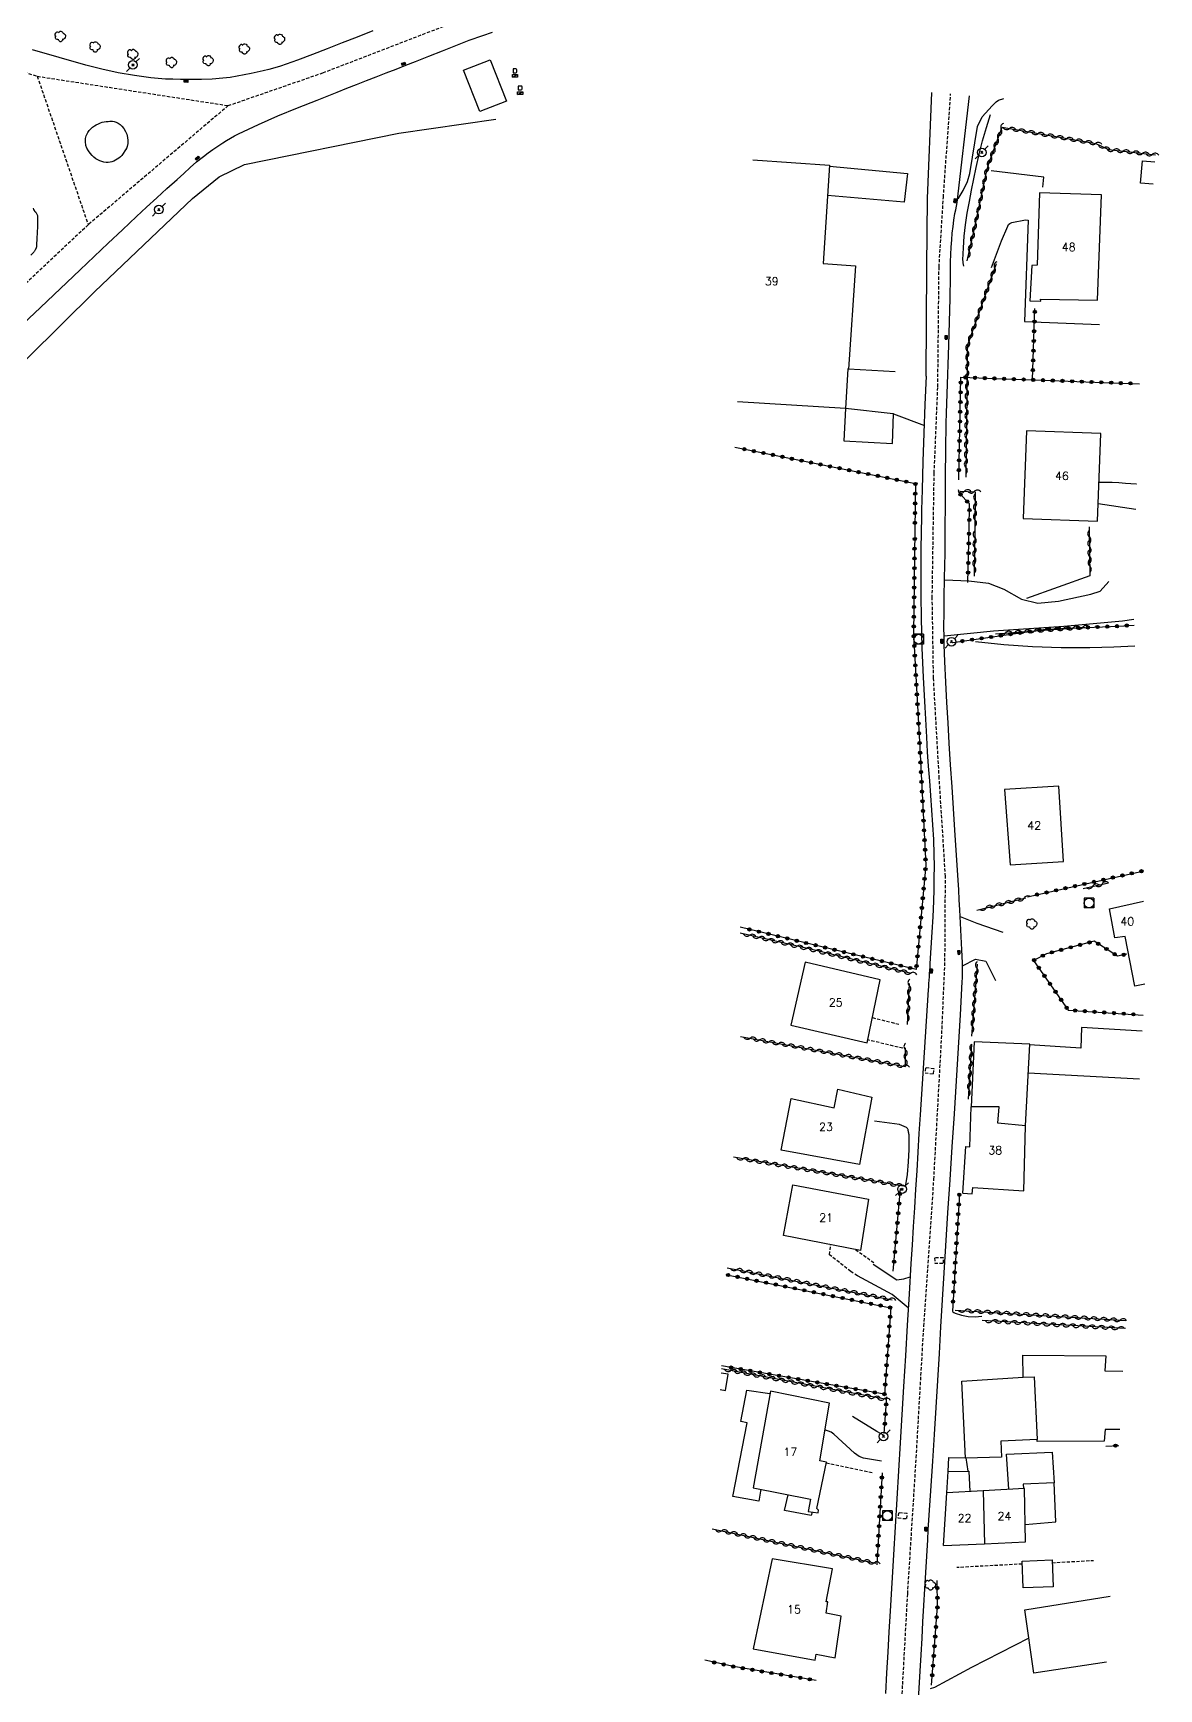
# Model space of a CAD drawing. Header units: millimetres. Extents: x 149000 to 150004, y 153000 to 154002.
# Drawn here: x 149618.2 to 149791.9, y 153492.1 to 153747.6 of the extents above; entities that cross this region are included whole.
import ezdxf
from ezdxf.enums import TextEntityAlignment as Align

# ---------------------------------------------------------------- set-up
doc = ezdxf.new("R2010")
doc.units = ezdxf.units.MM
doc.linetypes.add('DASHED', pattern=[0.75, 0.5, -0.25])
doc.layers.get('0').update_dxf_attribs({"linetype": 'CONTINUOUS'})
for name, color, linetype in [('W0001', 6, 'DASHED'), ('W0006', 2, 'CONTINUOUS'), ('W0008', 7, 'CONTINUOUS'), ('W0014', 7, 'CONTINUOUS'), ('W0017', 7, 'CONTINUOUS'), ('W0101', 7, 'CONTINUOUS'), ('W0104', 1, 'CONTINUOUS'), ('W0112', 1, 'DASHED'), ('W0211', 2, 'CONTINUOUS'), ('W0214', 2, 'CONTINUOUS'), ('W0300', 7, 'CONTINUOUS'), ('W0310', 3, 'CONTINUOUS'), ('W0322', 7, 'CONTINUOUS'), ('W0323', 7, 'CONTINUOUS'), ('W0330', 7, 'CONTINUOUS'), ('W0333', 7, 'CONTINUOUS'), ('W0401', 7, 'CONTINUOUS'), ('W0420', 7, 'CONTINUOUS'), ('W0438', 7, 'CONTINUOUS'), ('W0473', 7, 'CONTINUOUS'), ('W0991', 7, 'CONTINUOUS'), ('W1102', 7, 'CONTINUOUS')]:
    doc.layers.add(name, color=color, linetype=linetype)
doc.styles.get("Standard").update_dxf_attribs({"font": 'romans.shx', "width": 0.85})

# ---------------------------------------------------------------- blocks, each defined once
blk = doc.blocks.new('T473')
for p, q in [((-0.166667, 0.166667), (0.166667, -0.166667)), ((-0.166667, -0.166667), (0.166667, 0.166667)), ((0.500001, 0.500001), (1.000002, 1.000002)), ((-1.000002, -1.000002), (-0.500001, -0.500001))]:
    blk.add_line(p, q)
blk.add_ellipse((0, 0), major_axis=(0.471405, 0.471405), ratio=1, start_param=5.4977871438, end_param=11.780972451)
blk = doc.blocks.new('T401')
for p, q in [((-0.3, 0.3), (0, 0.3)), ((-0.3, -0.25), (-0.3, 0.3)), ((-0.3, 0.15), (0, 0.15)), ((-0.3, 0), (0, 0)), ((0, 0.3), (0, -0.25)), ((-0.3, -0.15), (0, -0.15)), ((-0.3, -0.25), (-0.3, -0.3)), ((-0.3, -0.3), (0, -0.3)), ((0, -0.3), (0, -0.25))]:
    blk.add_line(p, q)
blk = doc.blocks.new('T420')
for p, q in [((0.75, 0.75), (-0.75, 0.75)), ((-0.75, 0.75), (-0.75, -0.75)), ((0.75, 0.75), (0.75, -0.75)), ((0.75, -0.75), (-0.75, -0.75))]:
    blk.add_line(p, q)
blk.add_ellipse((0, 0), major_axis=(-0.53, 0.53), ratio=1, start_param=3.926991, end_param=10.210176)
blk = doc.blocks.new('T300')
for p, q in [((-0.8, 0.51), (-0.86, 0.34)), ((-0.86, 0.34), (-0.86, 0.17)), ((-0.86, 0.17), (-0.74, 0.06)), ((-0.69, 0.63), (-0.8, 0.51)), ((-0.8, -0.06), (-0.74, 0.06)), ((-0.74, 0.06), (-0.69, 0.11)), ((-0.57, 0.69), (-0.69, 0.63)), ((-0.46, 0.69), (-0.57, 0.69)), ((-0.29, 0.63), (-0.46, 0.69)), ((-0.29, 0.63), (-0.17, 0.74)), ((-0.23, 0.57), (-0.29, 0.63)), ((-0.17, 0.74), (-0.06, 0.8)), ((-0.06, 0.8), (0.06, 0.8)), ((0.06, 0.8), (0.23, 0.74)), ((0.23, 0.74), (0.34, 0.63)), ((0.34, 0.63), (0.4, 0.51)), ((0.46, 0.46), (0.34, 0.46)), ((0.4, 0.51), (0.4, 0.46)), ((0.57, 0.4), (0.46, 0.46)), ((0.57, 0.4), (0.69, 0.29)), ((0.69, 0.29), (0.74, 0.17)), ((0.74, 0.06), (0.69, -0.17)), ((0.74, 0.17), (0.74, 0.06)), ((-0.8, -0.17), (-0.8, -0.06)), ((-0.8, -0.23), (-0.8, -0.17)), ((-0.74, -0.34), (-0.8, -0.23)), ((-0.69, -0.4), (-0.74, -0.34)), ((-0.51, -0.46), (-0.69, -0.4)), ((-0.4, -0.46), (-0.51, -0.46)), ((-0.4, -0.46), (-0.34, -0.46)), ((-0.34, -0.46), (-0.34, -0.4)), ((-0.34, -0.51), (-0.34, -0.46)), ((-0.29, -0.63), (-0.34, -0.51)), ((-0.17, -0.74), (-0.29, -0.63)), ((-0.06, -0.8), (-0.17, -0.74)), ((0.06, -0.8), (-0.06, -0.8)), ((0.17, -0.74), (0.06, -0.8)), ((0.23, -0.69), (0.17, -0.74)), ((0.29, -0.46), (0.23, -0.46)), ((0.29, -0.63), (0.23, -0.69)), ((0.46, -0.4), (0.29, -0.46)), ((0.34, -0.51), (0.29, -0.63)), ((0.34, -0.51), (0.34, -0.46)), ((0.57, -0.34), (0.46, -0.4)), ((0.63, -0.29), (0.57, -0.34)), ((0.69, -0.17), (0.63, -0.29))]:
    blk.add_line(p, q)
blk = doc.blocks.new('T438')
for p, q in [((-0.4, 0.2), (0.4, 0.2)), ((-0.4, -0.2), (-0.4, 0.2)), ((0.15, 1.1), (-0.3, 1.1)), ((-0.3, 1.1), (-0.3, 0.5)), ((-0.3, 0.5), (0.15, 0.5)), ((0.3, 0.65), (0.3, 0.95)), ((0.4, 0.2), (0.4, -0.2))]:
    blk.add_line(p, q)
at = {"flags": 128}
for points in [[(-0.4, -0.2), (0.4, 0.2)], [(0.4, -0.2), (-0.4, -0.2)]]:
    blk.add_lwpolyline(points, dxfattribs=at)
for centre, major_axis, start_param, end_param in [((0.15, 0.95), (0.106, -0.106), 0.785398, 2.356194), ((0.15, 0.65), (0.106, 0.106), 3.926991, 5.497787)]:
    blk.add_ellipse(centre, major_axis=major_axis, ratio=1, start_param=start_param, end_param=end_param)
blk = doc.blocks.new('t310o')
at = {"color": 0, "linetype": 'Continuous'}
for centre, start, end in [((-0.5, 0.38), 216.8699, 323.1304), ((0.5, -0.37), 36.8699, 143.1303)]:
    blk.add_arc(centre, 0.625, start, end, dxfattribs=at)
blk = doc.blocks.new('t323o')
at = {"color": 0, "linetype": 'Continuous'}
for radius in [0.25, 0.15]:
    blk.add_circle((0, 0), radius, dxfattribs=at)
blk = doc.blocks.new('t322o')
at = {"color": 0, "linetype": 'Continuous'}
for radius in [0.25, 0.15]:
    blk.add_circle((0, 0), radius, dxfattribs=at)

msp = doc.modelspace()

# ---------------------------------------------------------------- linework, layer by layer
at = {"layer": 'W0001'}
for points in [[(149388.13, 153671), (149383.58, 153681.64), (149382.68, 153688.79), (149382.38, 153713.19), (149382.25, 153738.13), (149382.18, 153768.61), (149382.5, 153792.81), (149385.13, 153799.8), (149393.19, 153804.35), (149410.19, 153801.02), (149440.36, 153792.32), (149473.13, 153782.72), (149518.06, 153770.36), (149557.33, 153759.19), (149602.5, 153746.36), (149618.8, 153740.95)], [(149648.27, 153736.42), (149662.87, 153741.48), (149689.14, 153751.59), (149689.14, 153751.59)], [(149618.8, 153740.95), (149648.27, 153736.42)], [(149618.8, 153740.95), (149626.67, 153718.03)], [(149757.76, 153693.05), (149757.95, 153711.5), (149758.62, 153722.25), (149759.74, 153738.24)], [(149648.27, 153736.42), (149626.67, 153718.03)], [(149626.67, 153718.03), (149599.22, 153692.23), (149577.16, 153671)], [(149757.06, 153671), (149757.2, 153679.71), (149757.76, 153693.05), (149757.76, 153693.05)], [(149751.65, 153480.89), (149752.34, 153492.8), (149753.11, 153506.78), (149754.43, 153527.77), (149755.6, 153548.08), (149757.15, 153570.72), (149758.42, 153593.96), (149758.86, 153604.4), (149758.94, 153617.48), (149757.98, 153632.63), (149757.1, 153648.09), (149756.9, 153660.42), (149757.06, 153671)]]:
    msp.add_lwpolyline(points, dxfattribs=at)
at = {"layer": 'W0006'}
msp.add_lwpolyline([(149741.03, 153727.1), (149753.09, 153725.92), (149752.59, 153721.53), (149740.74, 153722.54)], dxfattribs=at)
msp.add_lwpolyline([(149743.52, 153689.69), (149743.24, 153684.69), (149750.78, 153684.27), (149750.9, 153688.84), (149750.89, 153688.85)], close=True, dxfattribs=at)
at = {"layer": 'W0008'}
for points in [[(149670.61, 153747.95), (149668.17, 153746.99), (149665.87, 153746.08), (149663.56, 153745.18), (149661.25, 153744.3), (149658.94, 153743.44), (149658.07, 153743.13), (149657.2, 153742.82), (149656.33, 153742.52), (149655.45, 153742.25), (149654.55, 153742), (149653.65, 153741.78), (149652.74, 153741.57), (149651.83, 153741.37), (149650.74, 153741.15), (149649.65, 153740.95), (149648.55, 153740.78), (149647.45, 153740.65), (149645.81, 153740.52), (149644.17, 153740.47), (149642.53, 153740.45), (149640.89, 153740.46), (149639.75, 153740.48), (149638.61, 153740.52), (149637.46, 153740.58), (149636.32, 153740.7), (149633.79, 153741.05), (149631.28, 153741.5), (149628.78, 153742.04), (149626.3, 153742.66)], [(149634.11, 153719.32), (149635.68, 153720.76), (149637.25, 153722.19), (149638.82, 153723.62), (149640.41, 153725.04), (149641.4, 153725.94), (149642.39, 153726.85), (149643.4, 153727.73), (149644.44, 153728.59), (149645.16, 153729.14), (149645.9, 153729.67), (149646.65, 153730.18), (149647.42, 153730.68), (149648.01, 153731.04), (149648.62, 153731.39), (149649.23, 153731.73), (149649.85, 153732.05), (149650.61, 153732.44), (149651.38, 153732.81), (149652.15, 153733.17), (149652.93, 153733.52), (149655.94, 153734.82), (149658.98, 153736.06), (149662.02, 153737.27), (149665.07, 153738.49), (149666.58, 153739.09), (149668.09, 153739.69), (149669.61, 153740.29), (149671.12, 153740.88), (149672.64, 153741.47), (149674.16, 153742.06), (149675.67, 153742.66), (149677.19, 153743.25), (149679.25, 153744.07), (149681.31, 153744.88), (149683.37, 153745.69), (149685.43, 153746.51), (149687.54, 153747.25), (149689.05, 153747.77)], [(149626.3, 153742.66), (149618.09, 153745.01)], [(149755.96, 153694.68), (149756.07, 153711.51), (149756.16, 153722.1), (149756.83, 153738.44)], [(149758.9, 153671), (149758.93, 153675.11), (149758.96, 153679.22), (149759, 153683.33), (149759.07, 153687.43), (149759.1, 153688.94), (149759.14, 153690.44), (149759.19, 153691.94), (149759.24, 153693.44), (149759.29, 153694.94), (149759.35, 153696.45), (149759.4, 153697.95), (149759.44, 153699.45), (149759.5, 153701.26), (149759.55, 153703.06), (149759.61, 153704.87), (149759.66, 153706.67), (149759.68, 153707.8), (149759.7, 153708.93), (149759.71, 153710.06), (149759.72, 153711.19), (149759.74, 153712.32), (149759.77, 153713.46), (149759.82, 153714.59), (149759.9, 153715.71), (149759.99, 153716.73), (149760.11, 153717.75), (149760.25, 153718.76), (149760.41, 153719.77), (149760.52, 153720.34), (149760.63, 153720.91), (149760.76, 153721.48), (149762.64, 153737.91)], [(149631.86, 153728.7), (149631.64, 153728.49), (149631.39, 153728.3), (149631.14, 153728.13), (149630.87, 153727.98), (149630.6, 153727.86), (149630.33, 153727.75), (149630.04, 153727.68), (149629.75, 153727.64), (149629.42, 153727.64), (149629.1, 153727.69), (149628.78, 153727.77), (149628.48, 153727.88), (149628.14, 153728.04), (149627.82, 153728.23), (149627.53, 153728.46), (149627.26, 153728.72), (149626.96, 153729.06), (149626.69, 153729.43), (149626.47, 153729.84), (149626.32, 153730.28), (149626.28, 153730.49), (149626.25, 153730.7), (149626.24, 153730.92), (149626.24, 153731.13), (149626.27, 153731.34), (149626.3, 153731.55), (149626.36, 153731.76), (149626.43, 153731.96), (149626.6, 153732.29), (149626.82, 153732.58), (149627.08, 153732.85), (149627.35, 153733.08), (149627.63, 153733.29), (149627.92, 153733.47), (149628.23, 153733.63), (149628.55, 153733.76), (149628.84, 153733.85), (149629.14, 153733.92), (149629.45, 153733.96), (149629.75, 153733.99), (149629.98, 153734.01), (149630.21, 153734.02), (149630.44, 153734.01), (149630.67, 153733.97), (149630.99, 153733.85), (149631.3, 153733.69), (149631.59, 153733.49), (149631.84, 153733.25), (149632.16, 153732.87), (149632.41, 153732.45), (149632.61, 153732), (149632.74, 153731.52), (149632.79, 153731.04), (149632.77, 153730.57), (149632.68, 153730.1), (149632.53, 153729.64)], [(149632.54, 153729.77), (149631.86, 153728.7)], [(149618.15, 153720.57), (149618.24, 153720.4), (149618.33, 153720.23), (149618.37, 153720.18), (149618.4, 153720.14), (149618.44, 153720.09), (149618.49, 153720.05), (149618.53, 153720.01), (149618.57, 153719.97), (149618.6, 153719.92), (149618.64, 153719.87), (149618.69, 153719.78), (149618.74, 153719.68), (149618.79, 153719.58), (149618.82, 153719.48), (149618.85, 153719.29), (149618.86, 153719.1), (149618.85, 153718.91), (149618.85, 153718.72), (149618.84, 153717.78), (149618.8, 153716.84), (149618.76, 153715.89), (149618.7, 153714.95), (149618.7, 153714.88), (149618.7, 153714.81), (149618.69, 153714.74), (149618.68, 153714.68), (149618.67, 153714.6), (149618.65, 153714.52), (149618.62, 153714.44), (149618.6, 153714.37), (149618.58, 153714.31), (149618.55, 153714.26), (149618.52, 153714.2), (149618.49, 153714.15), (149618.44, 153714.06), (149618.39, 153713.98), (149618.32, 153713.89), (149618.26, 153713.81), (149617.82, 153713.33)], [(149582.73, 153671), (149583.26, 153671.5), (149583.8, 153672.01), (149584.33, 153672.51), (149584.87, 153673.01), (149586.86, 153674.88), (149588.86, 153676.74), (149590.87, 153678.6), (149592.87, 153680.46), (149594.87, 153682.31), (149596.87, 153684.17), (149598.87, 153686.03), (149600.87, 153687.9), (149607.02, 153693.68), (149613.16, 153699.47), (149619.29, 153705.27), (149625.42, 153711.07), (149627.6, 153713.13), (149629.77, 153715.19), (149631.94, 153717.25), (149634.11, 153719.32)], [(149755.96, 153694.68), (149755.75, 153690.29), (149755.58, 153685.9), (149755.43, 153681.51), (149755.32, 153677.12), (149755.29, 153675.59), (149755.26, 153674.06), (149755.23, 153672.53), (149755.2, 153671)], [(149755.2, 153671), (149755.15, 153667.59), (149755.13, 153664.18), (149755.13, 153660.77), (149755.17, 153657.36), (149755.3, 153652.77), (149755.5, 153648.17), (149755.74, 153643.58), (149755.99, 153638.99), (149756.13, 153636.73), (149756.29, 153634.47), (149756.47, 153632.21), (149756.65, 153629.95), (149756.81, 153627.69), (149756.96, 153625.42), (149757.08, 153623.16), (149757.16, 153620.89), (149757.19, 153619.09), (149757.17, 153617.29), (149757.12, 153615.48), (149757.07, 153613.68), (149756.97, 153611.27), (149756.84, 153608.86), (149756.69, 153606.45), (149756.54, 153604.04), (149756.51, 153603.53), (149756.47, 153603.02), (149756.44, 153602.51), (149756.4, 153602), (149756.37, 153601.49), (149756.33, 153600.98), (149756.3, 153600.47), (149756.26, 153599.96), (149755.95, 153595.14), (149755.64, 153590.32), (149755.33, 153585.5), (149755.03, 153580.68), (149754.85, 153577.81), (149754.68, 153574.94), (149754.5, 153572.08), (149754.33, 153569.21), (149754.15, 153566.34), (149753.98, 153563.48), (149753.8, 153560.61), (149753.62, 153557.74), (149753.33, 153553), (149753.04, 153548.25), (149752.75, 153543.51), (149752.45, 153538.76)], [(149761.55, 153604.13), (149761.46, 153606.18), (149761.37, 153608.23), (149761.27, 153610.27), (149761.16, 153612.32), (149761.07, 153613.85), (149760.98, 153615.39), (149760.88, 153616.93), (149760.78, 153618.46), (149760.68, 153620), (149760.58, 153621.53), (149760.48, 153623.06), (149760.38, 153624.6), (149760.16, 153627.96), (149759.95, 153631.32), (149759.73, 153634.68), (149759.53, 153638.05), (149759.35, 153641.19), (149759.17, 153644.33), (149759.01, 153647.48), (149758.86, 153650.62), (149758.81, 153651.93), (149758.76, 153653.24), (149758.73, 153654.55), (149758.71, 153655.86), (149758.72, 153658.33), (149758.76, 153660.79), (149758.81, 153663.26), (149758.86, 153665.72), (149758.87, 153667.04), (149758.88, 153668.36), (149758.89, 153669.68), (149758.9, 153671)]]:
    msp.add_lwpolyline(points, dxfattribs=at)
at = {"layer": 'W0014'}
for points in [[(149754.73, 153489.61), (149754.88, 153492.24), (149755.04, 153494.87), (149755.18, 153497.4), (149755.33, 153499.94), (149755.47, 153502.47), (149755.61, 153505), (149755.75, 153507.54), (149755.9, 153510.07), (149756.04, 153512.61), (149756.2, 153515.14), (149756.29, 153516.65), (149756.39, 153518.17), (149756.49, 153519.68), (149756.59, 153521.19), (149756.69, 153522.7), (149756.8, 153524.21), (149756.9, 153525.72), (149756.99, 153527.24), (149757.25, 153531.39), (149757.51, 153535.54), (149757.76, 153539.69), (149758.01, 153543.85), (149758.25, 153548), (149758.5, 153552.15), (149758.75, 153556.31), (149759.01, 153560.46), (149759.32, 153565.56), (149759.65, 153570.65), (149759.98, 153575.75), (149760.31, 153580.85), (149760.64, 153585.94), (149760.95, 153591.04), (149761.25, 153596.14), (149761.53, 153601.24), (149761.54, 153601.43), (149761.55, 153601.63), (149761.56, 153601.82), (149761.57, 153602.01), (149761.58, 153602.2), (149761.59, 153602.4), (149761.59, 153602.59), (149761.59, 153602.79), (149761.59, 153603.12), (149761.58, 153603.46), (149761.57, 153603.8), (149761.55, 153604.13)], [(149752.45, 153538.76), (149751.93, 153530.1), (149751.42, 153521.44), (149750.91, 153512.78), (149750.4, 153504.11), (149750.22, 153500.94), (149750.04, 153497.77), (149749.85, 153494.6), (149749.67, 153491.42)]]:
    msp.add_lwpolyline(points, dxfattribs=at)
at = {"layer": 'W0017'}
for points in [[(149760.9, 153722.05), (149761.69, 153723.33), (149762.34, 153724.69), (149762.72, 153725.94), (149763.9, 153733.18), (149764.62, 153734.68), (149766.13, 153736.36), (149766.75, 153737.01), (149767.11, 153737.25), (149767.95, 153737.51)], [(149773.96, 153723.83), (149774.13, 153725.39), (149766.01, 153726.36)], [(149766.03, 153711.43), (149767.57, 153715.53), (149768.56, 153717.82), (149768.69, 153718.05), (149768.87, 153718.24), (149769.19, 153718.4), (149771.29, 153718.77), (149771.72, 153718.75), (149771.15, 153703.12), (149782.73, 153702.64)], [(149750.9, 153688.84), (149755.68, 153687.06)], [(149782.49, 153675.02), (149788.31, 153674.15)], [(149758.82, 153663.23), (149762.53, 153663.1), (149765.59, 153662.74), (149767.97, 153661.82), (149770.67, 153660.27), (149773.18, 153659.63), (149776.39, 153659.94), (149781.36, 153661.02), (149782.81, 153661.51), (149784.14, 153663)], [(149788.01, 153657.13), (149786.24, 153656.85), (149777.23, 153656.03), (149766.36, 153655.33), (149758.72, 153654.58)], [(149761.21, 153611.29), (149763.78, 153610.28), (149767.79, 153608.9)], [(149761.56, 153603.7), (149763.57, 153604.7), (149765.18, 153604.39), (149766.65, 153601.43)], [(149752.95, 153578.73), (149751.87, 153579.18), (149748.01, 153579.72)], [(149747.8, 153557.66), (149751.43, 153555.26)], [(149753.2, 153550.9), (149750.73, 153552.96), (149745.35, 153555.86)], [(149751.43, 153555.26), (149752.51, 153555.38), (149753.5, 153555.7)], [(149749.49, 153531.21), (149748.33, 153531.83), (149744.62, 153534.17)], [(149749.09, 153527.26), (149746.28, 153527.71), (149745.62, 153527.97), (149744.89, 153528.48), (149741.72, 153531.44), (149741.33, 153531.73), (149740.35, 153532.1)], [(149771.8, 153499.95), (149762.95, 153495.4), (149757.25, 153492.34), (149756.57, 153492.15)]]:
    msp.add_lwpolyline(points, dxfattribs=at)
at = {"layer": 'W0101'}
for points in [[(149729.23, 153728.04), (149741.04, 153727.25), (149740.07, 153712.07), (149745.04, 153711.71), (149743.98, 153695.77), (149743.89, 153695.78)], [(149743.89, 153695.78), (149743.89, 153695.78), (149743.52, 153689.69), (149726.87, 153690.73)], [(149784.25, 153612.49), (149789.49, 153613.64)], [(149789.7, 153600.88), (149788.14, 153600.57), (149786.68, 153608.22), (149785.06, 153608.03), (149784.25, 153612.49)], [(149761.61, 153568.6), (149763.08, 153568.5), (149763.16, 153569.51), (149771.01, 153568.95), (149771.29, 153579.01), (149767.01, 153579.4), (149767.21, 153581.94), (149767.22, 153581.94), (149762.93, 153581.91)], [(149761.61, 153568.6), (149762.09, 153575.79), (149762.71, 153575.76), (149762.93, 153581.91)], [(149764.98, 153514.52), (149771.29, 153514.79), (149771.13, 153523.05), (149764.75, 153522.7)], [(149758.63, 153514.24), (149759.16, 153522.39)], [(149764.75, 153522.7), (149759.16, 153522.39)], [(149758.63, 153514.24), (149764.98, 153514.52)]]:
    msp.add_lwpolyline(points, dxfattribs=at)
for points in [[(149773.46, 153722.94), (149773.1, 153711.78), (149772.29, 153711.76), (149771.94, 153706.31), (149773.64, 153706.26), (149773.6, 153706.56), (149782.4, 153706.42), (149783.01, 153722.66)], [(149771.44, 153686.26), (149770.92, 153672.7), (149782.39, 153672.3), (149782.9, 153685.82)], [(149768.03, 153630.87), (149768.9, 153619.27), (149777.15, 153619.8), (149776.45, 153631.41)], [(149735.06, 153594.52), (149746.86, 153591.81), (149748.87, 153601.52), (149737.3, 153604.27)], [(149745.68, 153573.03), (149733.59, 153575.24), (149735.12, 153583.21), (149741.77, 153581.79), (149742.31, 153584.65), (149747.58, 153583.41)], [(149745.81, 153559.76), (149733.96, 153562.06), (149735.41, 153569.9), (149747.04, 153567.7)], [(149731.93, 153538.08), (149729.26, 153523.15), (149738.11, 153521.39), (149737.78, 153519.5), (149739.31, 153519.27), (149739.37, 153519.69), (149739.11, 153519.96), (149740.58, 153527.12), (149739.54, 153527.29), (149741.05, 153536.23)], [(149741.51, 153510.67), (149732.22, 153512.21), (149729.26, 153498.28), (149738.84, 153496.57), (149738.97, 153497.46), (149741.92, 153496.91), (149742.83, 153503.32), (149740.52, 153503.82), (149740.79, 153505.56), (149740.55, 153505.57)]]:
    msp.add_lwpolyline(points, close=True, dxfattribs=at)
at = {"layer": 'W0104'}
for points in [[(149687.12, 153735.5), (149684.6, 153741.87), (149688.69, 153743.49), (149691.21, 153737.11)], [(149770.75, 153511.82), (149775.38, 153512.01), (149775.55, 153507.89), (149770.92, 153507.7)]]:
    msp.add_lwpolyline(points, close=True, dxfattribs=at)
for points in [[(149789.04, 153724.45), (149789.34, 153727.91), (149791.26, 153727.74)], [(149791, 153724.28), (149789.04, 153724.45)], [(149771.29, 153579.01), (149771.28, 153579.01), (149771.94, 153591.6), (149763.37, 153591.94), (149762.93, 153581.91)], [(149789.29, 153593.6), (149779.94, 153594.17), (149779.81, 153590.97), (149771.93, 153591.49)], [(149771.71, 153587.17), (149788.87, 153586.23)], [(149762.93, 153581.91), (149762.93, 153581.91)], [(149762.02, 153527.74), (149761.46, 153539.6), (149770.92, 153540.2), (149770.9, 153543.6), (149783.68, 153543.5), (149783.52, 153541.2), (149786.33, 153541.17)], [(149724.19, 153538.31), (149724.98, 153538.17), (149725.41, 153540.66), (149724.33, 153540.85)], [(149770.92, 153540.2), (149772.62, 153540.27), (149773.09, 153530.59)], [(149730.43, 153522.92), (149730.12, 153521.1), (149726.13, 153521.83), (149728.36, 153533.17), (149727.35, 153533.38), (149728.29, 153538.2), (149731.86, 153537.68), (149731.86, 153537.68)], [(149785.82, 153532.14), (149783.56, 153532.15), (149783.57, 153532.15), (149783.41, 153530.33), (149773.11, 153530.31), (149773.09, 153530.59), (149767.49, 153530.34), (149767.6, 153527.88)], [(149768.74, 153522.92), (149768.74, 153522.92), (149768.37, 153528.36), (149775.39, 153528.64), (149775.73, 153523.93)], [(149759.16, 153522.39), (149759.35, 153525.64), (149759.45, 153527.83)], [(149759.35, 153525.64), (149762.54, 153525.74), (149762.69, 153522.58)], [(149759.45, 153527.83), (149762.07, 153527.77), (149762.38, 153525.74), (149762.37, 153525.74)], [(149767.6, 153527.88), (149762.02, 153527.74)], [(149771.24, 153517.48), (149771.24, 153517.47), (149775.98, 153517.89), (149775.73, 153523.93), (149770.93, 153523.71), (149770.96, 153523.04), (149770.96, 153523.04)], [(149738.37, 153519.41), (149738.23, 153518.85), (149734.12, 153519.67), (149734.65, 153522.08)], [(149771.2, 153504.32), (149784.37, 153506.42)], [(149772.55, 153494.55), (149771.2, 153504.32)], [(149783.8, 153496.24), (149772.55, 153494.55)]]:
    msp.add_lwpolyline(points, dxfattribs=at)
at = {"layer": 'W0112'}
for points in [[(149747.66, 153595.7), (149751.77, 153594.69)], [(149752.36, 153590.97), (149746.95, 153592.25)], [(149745.35, 153555.86), (149744.32, 153556.53), (149744.33, 153556.53), (149741.07, 153559.11), (149741.22, 153560.65)], [(149745.05, 153559.91), (149747.95, 153557.86)], [(149747.63, 153525.44), (149740.55, 153526.96)], [(149770.77, 153511.38), (149760.67, 153510.84)], [(149775.4, 153511.59), (149781.77, 153511.95)]]:
    msp.add_lwpolyline(points, dxfattribs=at)
for points in [[(149757.18, 153587.8), (149755.88, 153587.94), (149755.79, 153587.17), (149757.09, 153587.02)], [(149757.28, 153557.8), (149758.63, 153557.81), (149758.63, 153558.62), (149757.27, 153558.61)], [(149751.61, 153518.49), (149752.98, 153518.39), (149753.04, 153519.2), (149751.67, 153519.3)]]:
    msp.add_lwpolyline(points, close=True, dxfattribs=at)
at = {"layer": 'W0211'}
for points in [[(149788.43, 153678), (149788.35, 153678.01), (149786.71, 153678.13), (149785.69, 153678.2), (149784.66, 153678.25), (149783.64, 153678.26), (149782.61, 153678.25)], [(149781.21, 153663.88), (149771.42, 153660.35)], [(149763.55, 153653.72), (149767.95, 153653.26), (149772.37, 153652.96), (149776.79, 153652.8), (149781.21, 153652.79), (149784.93, 153652.89), (149788.15, 153653.08)], [(149760.01, 153550.41), (149760.1, 153550.3), (149760.21, 153550.21), (149760.33, 153550.13), (149760.45, 153550.08), (149761.44, 153549.76), (149762.46, 153549.57), (149763.5, 153549.53), (149764.53, 153549.62)]]:
    msp.add_lwpolyline(points, dxfattribs=at)
at = {"layer": 'W0214'}
msp.add_lwpolyline([(149761.78, 153711.66), (149761.72, 153711.9), (149761.68, 153712.14), (149761.65, 153712.39), (149761.64, 153712.64), (149761.7, 153714.45), (149761.83, 153716.25), (149762.04, 153718.04), (149762.31, 153719.83), (149762.63, 153721.6), (149762.97, 153723.36), (149763.33, 153725.12), (149763.69, 153726.88), (149764.15, 153728.95), (149764.67, 153730.99), (149765.25, 153733.02), (149765.89, 153735.03)], dxfattribs=at)
at = {"layer": 'W0310'}
for points in [[(149762.29, 153712.45), (149763.62, 153718.36), (149765.3, 153726.42), (149765.58, 153727.33), (149767.69, 153733.08), (149782.16, 153730.55), (149784.09, 153729.64), (149791.34, 153728.81)], [(149766.76, 153712.02), (149762.41, 153699.6), (149762.31, 153698.76), (149762.29, 153696.15), (149762.06, 153679.09)], [(149761.23, 153676.93), (149763.53, 153676.84), (149763.46, 153671)], [(149781.1, 153671.4), (149781.11, 153671)], [(149763.46, 153671), (149763.36, 153663.79)], [(149781.11, 153671), (149781.21, 153663.88)], [(149766.68, 153654.92), (149780.46, 153655.94)], [(149780.2, 153615.62), (149784.08, 153616.51)], [(149763.77, 153612.28), (149771.33, 153614.16)], [(149753.67, 153602.52), (149738.11, 153606.24), (149727.26, 153608.75)], [(149763.81, 153603.94), (149762.98, 153592.86)], [(149753.07, 153594.63), (149753.4, 153600.94)], [(149727.3, 153592.78), (149752.79, 153588.14), (149752.79, 153591.05)], [(149762.97, 153591.58), (149762.46, 153583.1)], [(149752.46, 153569.71), (149726.24, 153574.16)], [(149725.26, 153557.09), (149750.73, 153552.16)], [(149760.43, 153550.56), (149784.23, 153549.12), (149784.24, 153549.12), (149786.77, 153548.94)], [(149786.7, 153547.72), (149764.6, 153548.95)], [(149749.87, 153536.75), (149724.37, 153541.52)], [(149722.95, 153516.81), (149748.19, 153511.5)]]:
    msp.add_lwpolyline(points, dxfattribs=at)
at = {"layer": 'W0322'}
msp.add_lwpolyline([(149761.09, 153568.53), (149760.01, 153550.39)], dxfattribs=at)
at = {"layer": 'W0323'}
for points in [[(149772.37, 153694.11), (149772.74, 153705.12)], [(149760.99, 153678.68), (149761.33, 153694.51), (149788.9, 153693.51)], [(149726.43, 153683.7), (149754.3, 153678.11), (149754.22, 153671)], [(149762.58, 153671), (149762.67, 153674.95), (149761.13, 153676.56), (149760.95, 153677.11)], [(149754.22, 153671), (149754.03, 153654.81), (149754.93, 153638.29), (149755.91, 153619.24), (149754.44, 153603.13), (149727.25, 153609.66)], [(149762.4, 153662.86), (149762.58, 153671)], [(149760.07, 153653.58), (149774.42, 153655.64), (149785.66, 153656.11), (149788.04, 153656.27)], [(149771.61, 153614.35), (149789.33, 153618.32)], [(149786.91, 153605.51), (149785.51, 153605.19), (149781.88, 153607.49), (149774.52, 153605.55), (149772.54, 153604.53), (149777.89, 153596.86), (149789.43, 153596.1)], [(149750.89, 153556.55), (149751.99, 153569.31)], [(149725.2, 153556.02), (149750.49, 153550.94), (149749.55, 153537.6), (149724.39, 153541.97)], [(149749.48, 153531.53), (149749.87, 153537.17)], [(149783.67, 153529.59), (149785.69, 153529.67)], [(149749.18, 153525.46), (149748.35, 153511.24)], [(149756.79, 153492.72), (149757.71, 153504.84), (149757.67, 153508.84)], [(149738.97, 153493.43), (149726.25, 153495.55), (149721.79, 153496.53)]]:
    msp.add_lwpolyline(points, dxfattribs=at)
at = {"layer": 'W0330'}
for points in [[(149627.67, 153707.74), (149642.74, 153722.08), (149646.89, 153725.42), (149650.79, 153727.31), (149674.58, 153732.16), (149689.54, 153734.32)], [(149627.67, 153707.74), (149606.95, 153687.29), (149590.79, 153671)]]:
    msp.add_lwpolyline(points, dxfattribs=at)
at = {"layer": 'W0333'}
for points in [[(149751.16, 153695.35), (149743.98, 153695.77)], [(149752.76, 153569.61), (149753.06, 153571.51), (149753.26, 153573.43), (149753.36, 153575.35), (149753.35, 153577.28), (149753.34, 153577.43), (149753.32, 153577.59), (149753.29, 153577.74), (149753.27, 153577.89), (149753.25, 153578.02), (149753.23, 153578.15), (149753.2, 153578.28), (149753.16, 153578.41), (149753.12, 153578.5), (149753.07, 153578.58), (149753.01, 153578.66), (149752.94, 153578.74)]]:
    msp.add_lwpolyline(points, dxfattribs=at)
at = {"layer": 'W1102'}
msp.add_lwpolyline([(149764.75, 153522.7), (149764.98, 153514.52)], dxfattribs=at)

# ---------------------------------------------------------------- block references
at = {"layer": 'W0300'}
for p in [(149622.4, 153747.08), (149627.76, 153745.48), (149650.79, 153745.14), (149656.24, 153746.63), (149633.6, 153744.31), (149639.56, 153743.07), (149645.22, 153743.34), (149772.3, 153610.13), (149756.64, 153508.13)]:
    msp.add_blockref('T300', p, dxfattribs=at)
at = {"layer": 'W0310'}
for p, rotation in [((149767.56, 153732.73), 69.87218930381985), ((149768.8, 153732.89), 350.098439273554), ((149770.28, 153732.63), 350.098439273554), ((149771.76, 153732.37), 350.098439273554), ((149773.23, 153732.11), 350.098439273554), ((149766.53, 153729.91), 69.87218930381985), ((149767.05, 153731.32), 69.87218930381985), ((149774.71, 153731.85), 350.098439273554), ((149776.19, 153731.6), 350.098439273554), ((149777.67, 153731.34), 350.098439273554), ((149779.14, 153731.08), 350.098439273554), ((149780.62, 153730.82), 350.098439273554), ((149782.1, 153730.56), 350.098439273554), ((149783.46, 153729.94), 334.5655606643253), ((149784.89, 153729.55), 353.4768800005652), ((149765.51, 153727.09), 72.28738836125682), ((149766.01, 153728.5), 69.87218930381985), ((149786.38, 153729.38), 353.4768800005652), ((149787.87, 153729.21), 353.4768800005652), ((149789.36, 153729.04), 353.4768800005652), ((149790.85, 153728.87), 353.4768800005652), ((149764.83, 153724.17), 78.2507248079491), ((149765.13, 153725.64), 78.2507248079491), ((149764.22, 153721.24), 78.2507248079491), ((149764.52, 153722.7), 78.2507248079491), ((149763.91, 153719.77), 78.2507248079491), ((149763.27, 153716.84), 77.29794822691483), ((149763.6, 153718.3), 77.29794822691483), ((149762.61, 153713.91), 77.29794822691483), ((149762.94, 153715.37), 77.29794822691483), ((149766.54, 153711.38), 250.6711040342423), ((149765.55, 153708.55), 250.6711040342423), ((149766.04, 153709.97), 250.6711040342423), ((149765.05, 153707.14), 250.6711040342423), ((149764.06, 153704.31), 250.6711040342423), ((149764.55, 153705.72), 250.6711040342423), ((149763.06, 153701.47), 250.6711040342423), ((149763.56, 153702.89), 250.6711040342423), ((149762.57, 153700.06), 250.6711040342423), ((149762.31, 153698.59), 269.6491691483529), ((149762.3, 153697.09), 269.6491691483529), ((149762.27, 153694.09), 269.2140252442662), ((149762.29, 153695.59), 269.2140252442662), ((149762.22, 153691.09), 269.2140252442662), ((149762.25, 153692.59), 269.2140252442662), ((149762.18, 153688.09), 269.2140252442662), ((149762.2, 153689.59), 269.2140252442662), ((149762.16, 153686.59), 269.2140252442662), ((149762.12, 153683.59), 269.2140252442662), ((149762.14, 153685.09), 269.2140252442662), ((149762.08, 153680.59), 269.2140252442662), ((149762.1, 153682.09), 269.2140252442662), ((149761.88, 153676.91), 357.8632743901181), ((149763.38, 153676.85), 357.8632743901181), ((149763.52, 153675.5), 269.254060488966), ((149763.5, 153674), 269.254060488966), ((149763.48, 153672.5), 269.254060488966), ((149763.42, 153668.29), 269.2540604889633), ((149763.44, 153669.79), 269.2540604889633), ((149781.13, 153669.87), 270.8297639320492), ((149781.15, 153668.37), 270.8297639320492), ((149763.38, 153665.29), 269.2540604889633), ((149763.4, 153666.79), 269.2540604889633), ((149781.17, 153666.87), 270.8297639320492), ((149781.19, 153665.37), 270.8297639320492), ((149774.16, 153655.48), 4.238692794912661), ((149775.66, 153655.59), 4.238692794912661), ((149777.15, 153655.7), 4.238692794912661), ((149778.65, 153655.81), 4.238692794912661), ((149780.14, 153655.92), 4.238692794912661), ((149768.18, 153655.03), 4.238692794912661), ((149769.67, 153655.14), 4.238692794912661), ((149771.17, 153655.26), 4.238692794912661), ((149772.66, 153655.37), 4.238692794912661), ((149781.66, 153615.95), 12.96662351672003), ((149783.12, 153616.29), 12.96662351672003), ((149765.22, 153612.64), 13.98277597726744), ((149766.68, 153613), 13.98277597726744), ((149768.13, 153613.36), 13.98277597726744), ((149769.59, 153613.73), 13.98277597726744), ((149771.04, 153614.09), 13.98277597726744), ((149728.72, 153608.41), 166.9910132142046), ((149730.18, 153608.07), 166.9910132142046), ((149731.64, 153607.73), 166.9910132142046), ((149733.1, 153607.4), 166.9910132142046), ((149734.57, 153607.06), 166.9910132142046), ((149736.03, 153606.72), 166.9910132142046), ((149737.49, 153606.38), 166.9910132142046), ((149738.95, 153606.04), 166.5381288925959), ((149740.41, 153605.69), 166.5381288925959), ((149741.87, 153605.34), 166.5381288925959), ((149743.33, 153604.99), 166.5381288925959), ((149744.78, 153604.64), 166.5381288925959), ((149746.24, 153604.29), 166.5381288925959), ((149747.7, 153603.94), 166.5381288925959), ((149749.16, 153603.59), 166.5381288925959), ((149750.62, 153603.24), 166.5381288925959), ((149752.08, 153602.9), 166.5381288925959), ((149753.54, 153602.55), 166.5381288925959), ((149763.65, 153601.84), 265.7049321487333), ((149763.77, 153603.33), 265.7049321487333), ((149753.3, 153599.12), 87.00006815721468), ((149753.38, 153600.62), 87.00006815721468), ((149763.43, 153598.85), 265.7049321487333), ((149763.54, 153600.34), 265.7049321487333), ((149753.14, 153596.13), 87.00006815721468), ((149753.22, 153597.62), 87.00006815721468), ((149763.32, 153597.35), 265.7049321487333), ((149763.09, 153594.36), 265.7049321487333), ((149763.2, 153595.86), 265.7049321487333), ((149728.78, 153592.51), 349.6693972348648), ((149730.26, 153592.24), 349.6693972348648), ((149731.73, 153591.97), 349.6693972348648), ((149733.21, 153591.7), 349.6693972348648), ((149734.68, 153591.43), 349.6693972348648), ((149736.16, 153591.17), 349.6693972348648), ((149737.63, 153590.9), 349.6693972348648), ((149739.11, 153590.63), 349.6693972348648), ((149740.59, 153590.36), 349.6693972348648), ((149742.06, 153590.09), 349.6693972348648), ((149743.54, 153589.82), 349.6693972348648), ((149745.01, 153589.55), 349.6693972348648), ((149746.49, 153589.28), 349.6693972348648), ((149747.96, 153589.01), 349.6693972348648), ((149752.79, 153590.73), 89.88210761605671), ((149752.79, 153589.23), 89.88210761605671), ((149762.82, 153589.09), 266.5444201220062), ((149762.91, 153590.59), 266.5444201220062), ((149749.44, 153588.75), 349.6693972348648), ((149750.92, 153588.48), 349.6693972348648), ((149752.39, 153588.21), 349.6693972348648), ((149762.64, 153586.1), 266.5444201220062), ((149762.73, 153587.59), 266.5444201220062), ((149762.55, 153584.6), 266.5444201220062), ((149727.72, 153573.91), 170.3646137604093), ((149729.2, 153573.66), 170.3646137604093), ((149730.67, 153573.41), 170.3646137604093), ((149732.15, 153573.16), 170.3646137604093), ((149733.63, 153572.91), 170.3646137604093), ((149735.11, 153572.66), 170.3646137604093), ((149736.59, 153572.41), 170.3646137604093), ((149738.07, 153572.15), 170.3646137604093), ((149739.55, 153571.9), 170.3646137604093), ((149741.03, 153571.65), 170.3646137604093), ((149742.51, 153571.4), 170.3646137604093), ((149743.98, 153571.15), 170.3646137604093), ((149745.46, 153570.9), 170.3646137604093), ((149746.94, 153570.65), 170.3646137604093), ((149748.42, 153570.4), 170.3646137604093), ((149749.9, 153570.15), 170.3646137604093), ((149751.38, 153569.89), 170.3646137604093), ((149726.73, 153556.81), 349.0523201195272), ((149728.21, 153556.52), 349.0523201195272), ((149729.68, 153556.24), 349.0523201195272), ((149731.15, 153555.95), 349.0523201195272), ((149732.62, 153555.67), 349.0523201195272), ((149734.1, 153555.38), 349.0523201195272), ((149735.57, 153555.1), 349.0523201195272), ((149737.04, 153554.81), 349.0523201195272), ((149738.51, 153554.53), 349.0523201195272), ((149739.99, 153554.24), 349.0523201195272), ((149741.46, 153553.96), 349.0523201195272), ((149742.93, 153553.67), 349.0523201195272), ((149744.41, 153553.39), 349.0523201195272), ((149745.88, 153553.1), 349.0523201195272), ((149747.35, 153552.82), 349.0523201195272), ((149748.82, 153552.53), 349.0523201195272), ((149750.3, 153552.25), 349.0523201195272), ((149761.93, 153550.47), 356.5351869063597), ((149763.43, 153550.38), 356.5351869063597), ((149764.92, 153550.29), 356.5351869063597), ((149766.1, 153548.86), 176.8217769679576), ((149766.42, 153550.2), 356.5351869063597), ((149767.6, 153548.78), 176.8217769679576), ((149767.92, 153550.11), 356.5351869063597), ((149769.09, 153548.7), 176.8217769679576), ((149769.42, 153550.02), 356.5351869063597), ((149770.59, 153548.61), 176.8217769679576), ((149770.91, 153549.93), 356.5351869063597), ((149772.09, 153548.53), 176.8217769679576), ((149772.41, 153549.84), 356.5351869063597), ((149773.59, 153548.45), 176.8217769679576), ((149773.91, 153549.75), 356.5351869063597), ((149775.08, 153548.36), 176.8217769679576), ((149775.41, 153549.66), 356.5351869063597), ((149776.58, 153548.28), 176.8217769679576), ((149776.9, 153549.57), 356.5351869063597), ((149778.08, 153548.2), 176.8217769679576), ((149778.4, 153549.48), 356.5351869063597), ((149779.9, 153549.39), 356.5351869063597), ((149781.39, 153549.29), 356.5351869063597), ((149782.89, 153549.2), 356.5351869063597), ((149784.39, 153549.11), 355.940902208374), ((149785.89, 153549.01), 355.940902208374), ((149779.58, 153548.11), 176.8217769679576), ((149781.08, 153548.03), 176.8217769679576), ((149782.57, 153547.95), 176.8217769679576), ((149784.07, 153547.86), 176.8217769679576), ((149785.57, 153547.78), 176.8217769679576), ((149725.84, 153541.24), 169.4226083118276), ((149727.32, 153540.97), 169.4226083118276), ((149728.79, 153540.69), 169.4226083118276), ((149730.27, 153540.41), 169.4226083118276), ((149731.74, 153540.14), 169.4226083118276), ((149733.22, 153539.86), 169.4226083118276), ((149734.69, 153539.59), 169.4226083118276), ((149736.16, 153539.31), 169.4226083118276), ((149737.64, 153539.04), 169.4226083118276), ((149739.11, 153538.76), 169.4226083118276), ((149740.59, 153538.49), 169.4226083118276), ((149742.06, 153538.21), 169.4226083118276), ((149743.54, 153537.94), 169.4226083118276), ((149745.01, 153537.66), 169.4226083118276), ((149746.49, 153537.39), 169.4226083118276), ((149747.96, 153537.11), 169.4226083118276), ((149749.44, 153536.83), 169.4226083118276), ((149724.42, 153516.51), 348.1053346902055), ((149725.89, 153516.2), 348.1053346902055), ((149727.36, 153515.89), 348.1053346902055), ((149728.83, 153515.58), 348.1053346902055), ((149730.29, 153515.27), 348.1053346902055), ((149731.76, 153514.96), 348.1053346902055), ((149733.23, 153514.65), 348.1053346902055), ((149734.7, 153514.34), 348.1053346902055), ((149736.16, 153514.03), 348.1053346902055), ((149737.63, 153513.72), 348.1053346902055), ((149739.1, 153513.41), 348.1053346902055), ((149740.57, 153513.1), 348.1053346902055), ((149742.04, 153512.8), 348.1053346902055), ((149743.5, 153512.49), 348.1053346902055), ((149744.97, 153512.18), 348.1053346902055), ((149746.44, 153511.87), 348.1053346902055), ((149747.91, 153511.56), 348.1053346902055)]:
    msp.add_blockref('t310o', p, dxfattribs=dict(at, rotation=rotation))
at = {"layer": 'W0322', "rotation": 266.5859488761711}
for p in [(149760.99, 153566.87), (149761.08, 153568.36), (149760.81, 153563.87), (149760.9, 153565.37), (149760.72, 153562.37), (149760.54, 153559.38), (149760.63, 153560.88), (149760.36, 153556.38), (149760.45, 153557.88), (149760.18, 153553.39), (149760.27, 153554.89), (149760.1, 153551.89)]:
    msp.add_blockref('t322o', p, dxfattribs=at)
at = {"layer": 'W0323'}
for p, rotation in [((149772.73, 153704.6), 88.04028998522885), ((149772.62, 153701.6), 88.04028998522885), ((149772.68, 153703.1), 88.04028998522885), ((149772.57, 153700.1), 88.04028998522885), ((149772.47, 153697.11), 88.04028998522885), ((149772.52, 153698.6), 88.04028998522885), ((149762, 153694.48), 357.9174074834619), ((149763.5, 153694.43), 357.9174074834619), ((149765, 153694.37), 357.9174074834619), ((149766.5, 153694.32), 357.9174074834619), ((149768, 153694.27), 357.9174074834619), ((149769.5, 153694.21), 357.9174074834619), ((149771, 153694.16), 357.9174074834619), ((149772.42, 153695.61), 88.04028998522885), ((149772.49, 153694.1), 357.9174074834619), ((149773.99, 153694.05), 357.9174074834619), ((149775.49, 153693.99), 357.9174074834619), ((149776.99, 153693.94), 357.9174074834619), ((149778.49, 153693.88), 357.9174074834619), ((149779.99, 153693.83), 357.9174074834619), ((149761.28, 153692.18), 88.75817639040217), ((149761.31, 153693.68), 88.75817639040217), ((149781.49, 153693.77), 357.9174074834619), ((149782.99, 153693.72), 357.9174074834619), ((149784.49, 153693.67), 357.9174074834619), ((149785.99, 153693.61), 357.9174074834619), ((149787.48, 153693.56), 357.9174074834619), ((149761.21, 153689.18), 88.75817639040217), ((149761.25, 153690.68), 88.75817639040217), ((149761.15, 153686.18), 88.75817639040217), ((149761.18, 153687.68), 88.75817639040217), ((149761.12, 153684.68), 88.75817639040217), ((149727.9, 153683.41), 348.660178789223), ((149729.37, 153683.11), 348.660178789223), ((149730.84, 153682.82), 348.660178789223), ((149732.31, 153682.52), 348.660178789223), ((149733.78, 153682.23), 348.660178789223), ((149735.25, 153681.93), 348.660178789223), ((149736.72, 153681.64), 348.660178789223), ((149738.19, 153681.34), 348.660178789223), ((149739.66, 153681.05), 348.660178789223), ((149761.05, 153681.68), 88.75817639040217), ((149761.08, 153683.18), 88.75817639040217), ((149741.13, 153680.75), 348.660178789223), ((149742.6, 153680.46), 348.660178789223), ((149744.07, 153680.16), 348.660178789223), ((149745.54, 153679.87), 348.660178789223), ((149747.02, 153679.57), 348.660178789223), ((149748.49, 153679.28), 348.660178789223), ((149749.96, 153678.98), 348.660178789223), ((149751.43, 153678.69), 348.660178789223), ((149761.02, 153680.18), 88.75817639040217), ((149752.9, 153678.39), 348.660178789223), ((149754.28, 153676.54), 269.3459220907343), ((149754.3, 153678.04), 269.3459220907343), ((149761.26, 153676.43), 133.8027324172874), ((149754.24, 153673.54), 269.3459220907343), ((149754.26, 153675.04), 269.3459220907343), ((149762.29, 153675.35), 133.8027324172874), ((149762.65, 153674), 88.67802434055717), ((149754.23, 153672.04), 269.3459220907343), ((149762.62, 153672.5), 88.67802434055717), ((149754.2, 153669.55), 269.3459220907353), ((149762.53, 153668.86), 88.67802434055436), ((149762.57, 153670.36), 88.67802434055436), ((149754.16, 153666.55), 269.3459220907353), ((149754.18, 153668.05), 269.3459220907353), ((149762.47, 153665.86), 88.67802434055436), ((149762.5, 153667.36), 88.67802434055436), ((149754.13, 153663.55), 269.3459220907353), ((149754.15, 153665.05), 269.3459220907353), ((149762.43, 153664.36), 88.67802434055436), ((149754.11, 153662.05), 269.3459220907353), ((149754.08, 153659.05), 269.3459220907353), ((149754.1, 153660.55), 269.3459220907353), ((149754.05, 153656.05), 269.3459220907353), ((149754.06, 153657.55), 269.3459220907353), ((149773.43, 153655.5), 8.139602195544127), ((149774.92, 153655.66), 2.383824131604905), ((149776.42, 153655.72), 2.383824131604905), ((149777.92, 153655.78), 2.383824131604905), ((149779.42, 153655.84), 2.383824131604905), ((149780.92, 153655.91), 2.383824131604905), ((149782.41, 153655.97), 2.383824131604905), ((149783.91, 153656.03), 2.383824131604905), ((149785.41, 153656.09), 2.383824131604905), ((149786.91, 153656.19), 3.873559081000546), ((149754.05, 153654.55), 273.1079839929376), ((149754.13, 153653.05), 273.1079839929376), ((149761.55, 153653.8), 8.139602195544127), ((149763.04, 153654.01), 8.139602195544127), ((149764.52, 153654.22), 8.139602195544127), ((149766.01, 153654.43), 8.139602195544127), ((149767.49, 153654.65), 8.139602195544127), ((149768.98, 153654.86), 8.139602195544127), ((149770.46, 153655.07), 8.139602195544127), ((149771.95, 153655.28), 8.139602195544127), ((149754.21, 153651.55), 273.1079839929376), ((149754.29, 153650.05), 273.1079839929376), ((149754.37, 153648.56), 273.1079839929376), ((149754.45, 153647.06), 273.1079839929376), ((149754.53, 153645.56), 273.1079839929376), ((149754.61, 153644.06), 273.1079839929376), ((149754.7, 153642.57), 273.1079839929376), ((149754.78, 153641.07), 273.1079839929376), ((149754.86, 153639.57), 273.1079839929376), ((149754.94, 153638.07), 272.9425204563445), ((149755.02, 153636.57), 272.9425204563445), ((149755.09, 153635.08), 272.9425204563445), ((149755.17, 153633.58), 272.9425204563445), ((149755.25, 153632.08), 272.9425204563445), ((149755.32, 153630.58), 272.9425204563445), ((149755.4, 153629.08), 272.9425204563445), ((149755.48, 153627.59), 272.9425204563445), ((149755.56, 153626.09), 272.9425204563445), ((149755.63, 153624.59), 272.9425204563445), ((149755.71, 153623.09), 272.9425204563445), ((149755.79, 153621.59), 272.9425204563445), ((149755.86, 153620.1), 272.9425204563445), ((149755.85, 153618.6), 264.7847359145224), ((149784.78, 153617.3), 12.63052111817803), ((149786.25, 153617.63), 12.63052111817803), ((149787.71, 153617.96), 12.63052111817803), ((149789.17, 153618.28), 12.63052111817803), ((149755.58, 153615.61), 264.7847359145224), ((149755.71, 153617.11), 264.7847359145224), ((149773.07, 153614.68), 12.63052111817803), ((149774.54, 153615), 12.63052111817803), ((149776, 153615.33), 12.63052111817803), ((149777.46, 153615.66), 12.63052111817803), ((149778.93, 153615.99), 12.63052111817803), ((149780.39, 153616.32), 12.63052111817803), ((149781.86, 153616.64), 12.63052111817803), ((149783.32, 153616.97), 12.63052111817803), ((149755.3, 153612.62), 264.7847359145224), ((149755.44, 153614.12), 264.7847359145224), ((149755.03, 153609.64), 264.7847359145224), ((149755.17, 153611.13), 264.7847359145224), ((149728.7, 153609.31), 166.4862139038862), ((149730.16, 153608.96), 166.4862139038862), ((149731.62, 153608.61), 166.4862139038862), ((149733.08, 153608.26), 166.4862139038862), ((149734.54, 153607.91), 166.4862139038862), ((149736, 153607.56), 166.4862139038862), ((149737.45, 153607.21), 166.4862139038862), ((149754.89, 153608.14), 264.7847359145224), ((149779.71, 153606.92), 194.8455398006408), ((149781.16, 153607.3), 194.8455398006408), ((149782.52, 153607.09), 147.6217920576347), ((149738.91, 153606.86), 166.4862139038862), ((149740.37, 153606.51), 166.4862139038862), ((149741.83, 153606.16), 166.4862139038862), ((149743.29, 153605.81), 166.4862139038862), ((149744.75, 153605.46), 166.4862139038862), ((149746.21, 153605.11), 166.4862139038862), ((149747.66, 153604.76), 166.4862139038862), ((149749.12, 153604.41), 166.4862139038862), ((149754.62, 153605.16), 264.7847359145224), ((149754.76, 153606.65), 264.7847359145224), ((149772.62, 153604.57), 207.2671137782352), ((149773.96, 153605.25), 207.2671137782352), ((149775.36, 153605.77), 194.8455398006408), ((149776.81, 153606.15), 194.8455398006408), ((149778.26, 153606.54), 194.8455398006408), ((149783.78, 153606.29), 147.6217920576347), ((149785.05, 153605.48), 147.6217920576347), ((149786.44, 153605.4), 192.689153999761), ((149750.58, 153604.06), 166.4862139038862), ((149752.04, 153603.71), 166.4862139038862), ((149753.5, 153603.35), 166.4862139038862), ((149754.48, 153603.66), 264.7847359145224), ((149773.35, 153603.37), 304.9106784226187), ((149774.21, 153602.14), 304.9106784226187), ((149775.07, 153600.91), 304.9106784226187), ((149775.93, 153599.68), 304.9106784226187), ((149776.78, 153598.45), 304.9106784226187), ((149777.64, 153597.22), 304.9106784226187), ((149778.95, 153596.79), 356.2455609822086), ((149780.45, 153596.69), 356.2455609822086), ((149781.95, 153596.59), 356.2455609822086), ((149783.44, 153596.5), 356.2455609822086), ((149784.94, 153596.4), 356.2455609822086), ((149786.44, 153596.3), 356.2455609822086), ((149787.93, 153596.2), 356.2455609822086), ((149751.79, 153567.01), 85.11262556828966), ((149751.92, 153568.5), 85.11262556828966), ((149751.53, 153564.02), 85.11262556828966), ((149751.66, 153565.51), 85.11262556828966), ((149751.28, 153561.03), 85.11262556828966), ((149751.41, 153562.53), 85.11262556828966), ((149751.15, 153559.54), 85.11262556828966), ((149725.39, 153555.99), 348.632844941108), ((149751.02, 153558.04), 85.11262556828966), ((149726.86, 153555.69), 348.632844941108), ((149728.33, 153555.39), 348.632844941108), ((149729.8, 153555.1), 348.632844941108), ((149731.27, 153554.8), 348.632844941108), ((149732.75, 153554.51), 348.632844941108), ((149734.22, 153554.21), 348.632844941108), ((149735.69, 153553.92), 348.632844941108), ((149737.16, 153553.62), 348.632844941108), ((149738.63, 153553.32), 348.632844941108), ((149740.1, 153553.03), 348.632844941108), ((149741.57, 153552.73), 348.632844941108), ((149743.04, 153552.44), 348.632844941108), ((149744.51, 153552.14), 348.632844941108), ((149745.98, 153551.85), 348.632844941108), ((149747.45, 153551.55), 348.632844941108), ((149748.92, 153551.26), 348.632844941108), ((149750.39, 153550.96), 348.632844941108), ((149750.39, 153549.54), 265.9604791922355), ((149750.18, 153546.55), 265.9604791922355), ((149750.28, 153548.05), 265.9604791922355), ((149749.97, 153543.56), 265.9604791922355), ((149750.07, 153545.05), 265.9604791922355), ((149725.87, 153541.71), 170.1490321182268), ((149727.35, 153541.46), 170.1490321182268), ((149728.83, 153541.2), 170.1490321182268), ((149730.31, 153540.94), 170.1490321182268), ((149731.78, 153540.69), 170.1490321182268), ((149749.76, 153540.56), 265.9604791922355), ((149749.86, 153542.06), 265.9604791922355), ((149733.26, 153540.43), 170.1490321182268), ((149734.74, 153540.17), 170.1490321182268), ((149736.22, 153539.92), 170.1490321182268), ((149737.7, 153539.66), 170.1490321182268), ((149739.17, 153539.4), 170.1490321182268), ((149740.65, 153539.15), 170.1490321182268), ((149742.13, 153538.89), 170.1490321182268), ((149743.61, 153538.63), 170.1490321182268), ((149745.09, 153538.38), 170.1490321182268), ((149746.56, 153538.12), 170.1490321182268), ((149749.65, 153539.07), 265.9604791922355), ((149748.04, 153537.86), 170.1490321182268), ((149749.52, 153537.61), 170.1490321182268), ((149749.79, 153536.02), 86.06666160528705), ((149749.59, 153533.03), 86.06666160528705), ((149749.69, 153534.52), 86.06666160528705), ((149785.17, 153529.65), 2.249633338030838), ((149749.05, 153523.22), 266.663537247826), ((149749.13, 153524.72), 266.663537247826), ((149748.87, 153520.23), 266.663537247826), ((149748.96, 153521.73), 266.663537247826), ((149748.78, 153518.73), 266.663537247826), ((149748.61, 153515.74), 266.663537247826), ((149748.7, 153517.23), 266.663537247826), ((149748.43, 153512.74), 266.663537247826), ((149748.52, 153514.24), 266.663537247826), ((149757.69, 153507.68), 90.58726117417281), ((149757.7, 153506.18), 90.58726117417281), ((149757.59, 153503.19), 85.63420392130114), ((149757.7, 153504.69), 85.63420392130114), ((149757.36, 153500.2), 85.63420392130114), ((149757.48, 153501.69), 85.63420392130114), ((149757.13, 153497.21), 85.63420392130114), ((149757.25, 153498.7), 85.63420392130114), ((149723.26, 153496.21), 167.5174620746053), ((149724.72, 153495.89), 167.5174620746053), ((149726.19, 153495.56), 167.5174620746053), ((149727.67, 153495.31), 170.5354859664882), ((149729.15, 153495.07), 170.5354859664882), ((149730.62, 153494.82), 170.5354859664882), ((149732.1, 153494.57), 170.5354859664882), ((149757.02, 153495.71), 85.63420392130114), ((149733.58, 153494.33), 170.5354859664882), ((149735.06, 153494.08), 170.5354859664882), ((149736.54, 153493.83), 170.5354859664882), ((149738.02, 153493.59), 170.5354859664882), ((149756.9, 153494.22), 85.63420392130114)]:
    msp.add_blockref('t323o', p, dxfattribs=dict(at, rotation=rotation))
at = {"layer": 'W0401'}
for p, rotation in [((149675.37, 153742.73), 291.4079003922278), ((149641.77, 153740.36), 89.64400985721362), ((149643.6, 153728.19), 309.8020232988007), ((149760.56, 153721.73), 346.4155144531634), ((149759.21, 153700.66), 358.2593542511092), ((149758.51, 153653.78), 1.594893794798668), ((149761.17, 153605.77), 2.394572342823761), ((149756.62, 153602.88), 176.109423617156), ((149756.06, 153516.77), 356.3432114872499)]:
    msp.add_blockref('T401', p, dxfattribs=dict(at, rotation=rotation))
at = {"layer": 'W0420'}
for p in [(149754.8, 153654.09), (149781.09, 153613.37), (149749.96, 153518.86)]:
    msp.add_blockref('T420', p, dxfattribs=at)
at = {"layer": 'W0438'}
for p in [(149692.52, 153741), (149693.33, 153738.34)]:
    msp.add_blockref('T438', p, dxfattribs=at)
at = {"layer": 'W0473'}
for p in [(149633.57, 153742.7), (149764.54, 153729.2), (149637.57, 153720.37), (149759.87, 153653.7), (149752.24, 153569.23), (149749.39, 153531.08)]:
    msp.add_blockref('T473', p, dxfattribs=at)

# ---------------------------------------------------------------- texts
at = {"layer": 'W0991'}
for s, p in [('48', (149777.95, 153714.6)), ('39', (149732.14, 153709.32)), ('46', (149776.91, 153679.28)), ('42', (149772.63, 153625.34)), ('40', (149786.99, 153610.55)), ('25', (149742.01, 153598.04)), ('23', (149740.51, 153578.84)), ('38', (149766.62, 153575.22)), ('21', (149740.53, 153564.83)), ('17', (149735.01, 153528.68)), ('22', (149761.89, 153518.47)), ('24', (149768.04, 153518.78)), ('15', (149735.58, 153504.39))]:
    msp.add_text(s, height=1.25, dxfattribs=at).set_placement(p, align=Align.MIDDLE_CENTER)

doc.saveas('drawing.dxf')
